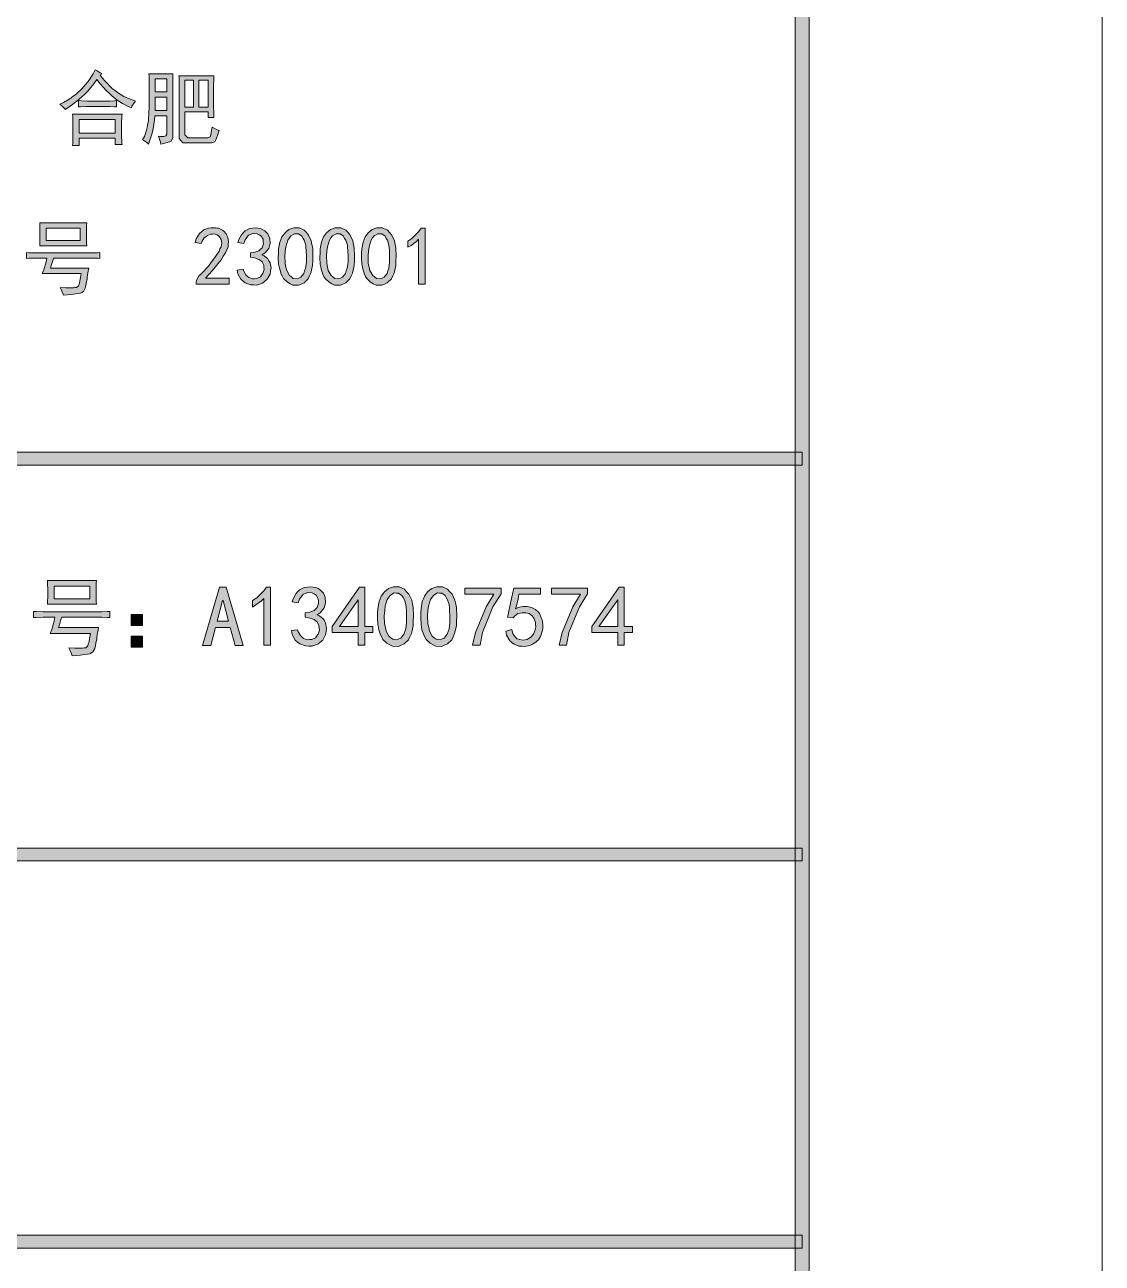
# Model space of a CAD drawing. Header units: millimetres. Extents: x 568 to 57335, y 85 to 28579.
# Drawn here: x 57281.4 to 57335.2, y 28406.9 to 28468.8 of the extents above; entities that cross this region are included whole.
import ezdxf

# ---------------------------------------------------------------- set-up
doc = ezdxf.new("R2010")
doc.units = ezdxf.units.MM

msp = doc.modelspace()

# ---------------------------------------------------------------- hatches: boundary and pattern name
h = msp.add_hatch(color=0)
h.dxf.hatch_style = 2
h.paths.add_polyline_path([(57320.572, 27702.649), (57319.873, 27703.348), (57319.873, 28563.463), (57320.572, 28564.162)])
h = msp.add_hatch(color=0)
h.dxf.hatch_style = 2
h.paths.add_polyline_path([(57285.138, 28466.245), (57285.373, 28465.964), (57285.761, 28465.576), (57285.905, 28465.47), (57286.049, 28465.364), (57286.315, 28465.196), (57286.437, 28465.143), (57286.558, 28465.083), (57286.794, 28464.999), (57286.908, 28464.961), (57286.832, 28464.877), (57286.725, 28464.703), (57286.703, 28464.627), (57286.536, 28464.695), (57286.247, 28464.847), (57286.118, 28464.931), (57285.981, 28465.014), (57285.723, 28465.219), (57285.586, 28465.348), (57285.449, 28465.47), (57285.145, 28465.819), (57284.978, 28466.032), (57284.826, 28465.819), (57284.522, 28465.455), (57284.37, 28465.31), (57284.218, 28465.174), (57283.96, 28464.946), (57283.854, 28464.87), (57283.755, 28464.786), (57283.519, 28464.627), (57283.383, 28464.543), (57283.367, 28464.573), (57283.238, 28464.703), (57283.124, 28464.801), (57283.299, 28464.885), (57283.618, 28465.075), (57283.778, 28465.189), (57283.93, 28465.303), (57284.241, 28465.592), (57284.393, 28465.766), (57284.545, 28465.941), (57284.796, 28466.321), (57284.894, 28466.526), (57284.986, 28466.465), (57285.145, 28466.374), (57285.221, 28466.344)])
h = msp.add_hatch(color=0)
h.paths.add_polyline_path([(57288.047, 28463.214), (57288.154, 28463.198), (57288.313, 28463.198), (57288.367, 28463.214), (57288.42, 28463.221), (57288.473, 28463.312), (57288.473, 28463.403), (57288.473, 28464.216), (57287.865, 28464.216), (57287.85, 28464.019), (57287.804, 28463.669), (57287.774, 28463.51), (57287.736, 28463.35), (57287.622, 28463.001), (57287.546, 28462.803), (57287.47, 28462.887), (57287.326, 28462.993), (57287.25, 28463.016), (57287.348, 28463.183), (57287.478, 28463.563), (57287.508, 28463.761), (57287.546, 28463.966), (57287.576, 28464.399), (57287.584, 28464.627), (57287.592, 28464.847), (57287.592, 28465.333), (57287.592, 28465.584), (57287.592, 28465.835), (57287.584, 28466.207), (57287.576, 28466.328), (57288.777, 28466.328), (57288.769, 28466.169), (57288.762, 28465.85), (57288.762, 28465.698), (57288.762, 28463.289), (57288.762, 28463.145), (57288.686, 28462.963), (57288.617, 28462.932), (57288.541, 28462.902), (57288.321, 28462.834), (57288.177, 28462.803), (57288.161, 28462.902), (57288.093, 28463.107)])
h.paths.add_polyline_path([(57288.473, 28464.49), (57288.473, 28465.158), (57287.888, 28465.158), (57287.888, 28464.49)])
h.paths.add_polyline_path([(57288.473, 28465.417), (57288.473, 28466.07), (57287.888, 28466.07), (57287.888, 28465.417)])
h = msp.add_hatch(color=0)
h.paths.add_polyline_path([(57290.821, 28466.23), (57290.813, 28466.161), (57290.805, 28465.66), (57290.805, 28465.242), (57290.805, 28464.817), (57290.813, 28464.262), (57290.821, 28464.133), (57290.532, 28464.133), (57290.532, 28464.429), (57289.362, 28464.429), (57289.362, 28463.403), (57289.362, 28463.267), (57289.514, 28463.13), (57289.673, 28463.13), (57290.433, 28463.13), (57290.524, 28463.13), (57290.631, 28463.176), (57290.653, 28463.229), (57290.676, 28463.274), (57290.707, 28463.495), (57290.729, 28463.662), (57290.805, 28463.616), (57290.988, 28463.525), (57291.086, 28463.487), (57291.026, 28463.297), (57290.934, 28463.054), (57290.904, 28462.993), (57290.874, 28462.932), (57290.699, 28462.872), (57290.562, 28462.872), (57289.461, 28462.872), (57289.271, 28462.872), (57289.088, 28463.092), (57289.088, 28463.305), (57289.088, 28465.759), (57289.088, 28465.895), (57289.081, 28466.131), (57289.073, 28466.23)])
h.paths.add_polyline_path([(57290.532, 28464.657), (57290.532, 28466.002), (57290.076, 28466.002), (57290.076, 28464.657)])
h.paths.add_polyline_path([(57289.802, 28464.657), (57289.802, 28466.002), (57289.362, 28466.002), (57289.362, 28464.657)])
h = msp.add_hatch(color=0)
h.dxf.hatch_style = 2
h.paths.add_polyline_path([(57285.495, 28464.961), (57285.624, 28464.961), (57285.852, 28464.969), (57285.951, 28464.984), (57285.951, 28464.672), (57285.844, 28464.68), (57285.624, 28464.687), (57285.51, 28464.687), (57284.606, 28464.687), (57284.431, 28464.687), (57284.157, 28464.68), (57284.051, 28464.672), (57284.051, 28464.984), (57284.203, 28464.969), (57284.484, 28464.961), (57284.606, 28464.961)])
h = msp.add_hatch(color=0)
h.paths.add_polyline_path([(57286.232, 28464.3), (57286.216, 28464.216), (57286.209, 28463.844), (57286.209, 28463.548), (57286.209, 28463.259), (57286.216, 28462.879), (57286.232, 28462.788), (57285.89, 28462.788), (57285.89, 28463.1), (57284.082, 28463.1), (57284.082, 28462.742), (57283.762, 28462.742), (57283.77, 28462.834), (57283.778, 28463.214), (57283.778, 28463.487), (57283.778, 28463.768), (57283.77, 28464.178), (57283.762, 28464.3)])
h.paths.add_polyline_path([(57285.89, 28463.358), (57285.89, 28464.042), (57284.082, 28464.042), (57284.082, 28463.358)])
h = msp.add_hatch(color=0)
h.paths.add_polyline_path([(57284.469, 28458.868), (57284.461, 28458.746), (57284.454, 28458.473), (57284.454, 28458.313), (57284.454, 28458.161), (57284.461, 28457.872), (57284.469, 28457.728), (57282.114, 28457.728), (57282.121, 28457.842), (57282.129, 28458.116), (57282.129, 28458.268), (57282.129, 28458.427), (57282.121, 28458.731), (57282.114, 28458.868)])
h.paths.add_polyline_path([(57284.142, 28457.994), (57284.142, 28458.609), (57282.44, 28458.609), (57282.44, 28457.994)])
h = msp.add_hatch(color=0)
h.dxf.hatch_style = 2
h.paths.add_polyline_path([(57289.939, 28455.882), (57289.954, 28456.003), (57290.061, 28456.224), (57290.167, 28456.315), (57290.273, 28456.414), (57290.547, 28456.718), (57290.707, 28456.93), (57290.866, 28457.136), (57291.079, 28457.455), (57291.124, 28457.569), (57291.178, 28457.683), (57291.216, 28457.88), (57291.2, 28457.956), (57291.185, 28458.04), (57291.109, 28458.176), (57291.048, 28458.23), (57290.98, 28458.275), (57290.828, 28458.321), (57290.745, 28458.313), (57290.661, 28458.306), (57290.501, 28458.245), (57290.425, 28458.184), (57290.342, 28458.131), (57290.228, 28457.956), (57290.19, 28457.842), (57289.878, 28457.895), (57289.939, 28458.078), (57290.106, 28458.351), (57290.213, 28458.435), (57290.311, 28458.526), (57290.555, 28458.617), (57290.691, 28458.625), (57290.767, 28458.632), (57290.919, 28458.625), (57290.98, 28458.617), (57291.048, 28458.602), (57291.178, 28458.549), (57291.254, 28458.503), (57291.322, 28458.457), (57291.436, 28458.321), (57291.474, 28458.237), (57291.519, 28458.146), (57291.557, 28457.933), (57291.542, 28457.804), (57291.527, 28457.675), (57291.406, 28457.379), (57291.292, 28457.204), (57291.178, 28457.029), (57290.737, 28456.482), (57290.41, 28456.11), (57291.58, 28456.11), (57291.58, 28455.814), (57289.939, 28455.814)])
h = msp.add_hatch(color=0)
h.dxf.hatch_style = 2
h.paths.add_polyline_path([(57291.991, 28456.513), (57292.279, 28456.558), (57292.317, 28456.459), (57292.416, 28456.285), (57292.492, 28456.209), (57292.568, 28456.14), (57292.75, 28456.079), (57292.857, 28456.079), (57292.971, 28456.087), (57293.145, 28456.178), (57293.206, 28456.262), (57293.275, 28456.345), (57293.328, 28456.543), (57293.32, 28456.649), (57293.313, 28456.763), (57293.229, 28456.93), (57293.153, 28456.991), (57293.069, 28457.052), (57292.826, 28457.136), (57292.652, 28457.166), (57292.652, 28457.371), (57292.826, 28457.386), (57293.069, 28457.477), (57293.153, 28457.553), (57293.229, 28457.622), (57293.297, 28457.819), (57293.29, 28457.933), (57293.282, 28458.055), (57293.176, 28458.222), (57293.077, 28458.275), (57292.978, 28458.328), (57292.773, 28458.336), (57292.659, 28458.298), (57292.553, 28458.26), (57292.378, 28458.032), (57292.317, 28457.842), (57292.021, 28457.895), (57292.067, 28458.04), (57292.203, 28458.283), (57292.287, 28458.382), (57292.378, 28458.48), (57292.606, 28458.594), (57292.75, 28458.609), (57292.895, 28458.625), (57293.153, 28458.587), (57293.267, 28458.533), (57293.373, 28458.48), (57293.525, 28458.321), (57293.571, 28458.207), (57293.616, 28458.1), (57293.632, 28457.857), (57293.594, 28457.728), (57293.563, 28457.599), (57293.381, 28457.371), (57293.221, 28457.272), (57293.335, 28457.227), (57293.51, 28457.082), (57293.571, 28456.984), (57293.632, 28456.885), (57293.677, 28456.634), (57293.654, 28456.475), (57293.632, 28456.315), (57293.487, 28456.057), (57293.366, 28455.958), (57293.244, 28455.867), (57292.971, 28455.768), (57292.819, 28455.776), (57292.659, 28455.776), (57292.393, 28455.874), (57292.279, 28455.965), (57292.165, 28456.064), (57292.021, 28456.33)])
h = msp.add_hatch(color=0)
h.paths.add_polyline_path([(57294.049, 28457.363), (57294.057, 28457.584), (57294.118, 28457.918), (57294.171, 28458.047), (57294.224, 28458.176), (57294.376, 28458.382), (57294.475, 28458.465), (57294.574, 28458.541), (57294.809, 28458.625), (57294.954, 28458.625), (57295.098, 28458.625), (57295.341, 28458.503), (57295.447, 28458.389), (57295.554, 28458.268), (57295.691, 28457.971), (57295.721, 28457.796), (57295.759, 28457.614), (57295.774, 28457.204), (57295.766, 28456.976), (57295.751, 28456.74), (57295.668, 28456.368), (57295.599, 28456.224), (57295.531, 28456.072), (57295.326, 28455.874), (57295.189, 28455.814), (57295.052, 28455.76), (57294.771, 28455.768), (57294.634, 28455.836), (57294.498, 28455.905), (57294.3, 28456.087), (57294.247, 28456.201), (57294.186, 28456.315), (57294.11, 28456.558), (57294.087, 28456.68), (57294.057, 28456.809), (57294.042, 28457.151)])
h.paths.add_polyline_path([(57294.391, 28457.462), (57294.369, 28457.242), (57294.384, 28456.839), (57294.422, 28456.664), (57294.467, 28456.49), (57294.596, 28456.247), (57294.695, 28456.171), (57294.786, 28456.102), (57294.976, 28456.072), (57295.075, 28456.117), (57295.174, 28456.163), (57295.311, 28456.338), (57295.356, 28456.475), (57295.402, 28456.604), (57295.447, 28456.9), (57295.447, 28457.06), (57295.447, 28457.211), (57295.432, 28457.5), (57295.425, 28457.637), (57295.409, 28457.766), (57295.341, 28458.002), (57295.28, 28458.1), (57295.219, 28458.207), (57295.052, 28458.321), (57294.954, 28458.321), (57294.855, 28458.328), (57294.672, 28458.23), (57294.596, 28458.123), (57294.521, 28458.017), (57294.414, 28457.683)])
h = msp.add_hatch(color=0)
h.paths.add_polyline_path([(57296.131, 28457.363), (57296.139, 28457.584), (57296.2, 28457.918), (57296.253, 28458.047), (57296.306, 28458.176), (57296.458, 28458.382), (57296.549, 28458.465), (57296.648, 28458.541), (57296.891, 28458.625), (57297.028, 28458.625), (57297.172, 28458.625), (57297.423, 28458.503), (57297.529, 28458.389), (57297.635, 28458.268), (57297.772, 28457.971), (57297.803, 28457.796), (57297.833, 28457.614), (57297.856, 28457.204), (57297.841, 28456.976), (57297.833, 28456.74), (57297.749, 28456.368), (57297.681, 28456.224), (57297.613, 28456.072), (57297.408, 28455.874), (57297.263, 28455.814), (57297.126, 28455.76), (57296.853, 28455.768), (57296.716, 28455.836), (57296.579, 28455.905), (57296.382, 28456.087), (57296.321, 28456.201), (57296.268, 28456.315), (57296.184, 28456.558), (57296.162, 28456.68), (57296.139, 28456.809), (57296.124, 28457.151)])
h.paths.add_polyline_path([(57296.473, 28457.462), (57296.45, 28457.242), (57296.465, 28456.839), (57296.503, 28456.664), (57296.541, 28456.49), (57296.678, 28456.247), (57296.769, 28456.171), (57296.868, 28456.102), (57297.058, 28456.072), (57297.157, 28456.117), (57297.248, 28456.163), (57297.392, 28456.338), (57297.438, 28456.475), (57297.484, 28456.604), (57297.529, 28456.9), (57297.529, 28457.06), (57297.529, 28457.211), (57297.514, 28457.5), (57297.499, 28457.637), (57297.491, 28457.766), (57297.415, 28458.002), (57297.354, 28458.1), (57297.294, 28458.207), (57297.134, 28458.321), (57297.028, 28458.321), (57296.929, 28458.328), (57296.754, 28458.23), (57296.671, 28458.123), (57296.595, 28458.017), (57296.496, 28457.683)])
h = msp.add_hatch(color=0)
h.paths.add_polyline_path([(57298.205, 28457.363), (57298.22, 28457.584), (57298.281, 28457.918), (57298.327, 28458.047), (57298.38, 28458.176), (57298.532, 28458.382), (57298.631, 28458.465), (57298.73, 28458.541), (57298.965, 28458.625), (57299.109, 28458.625), (57299.254, 28458.625), (57299.497, 28458.503), (57299.603, 28458.389), (57299.71, 28458.268), (57299.846, 28457.971), (57299.884, 28457.796), (57299.915, 28457.614), (57299.938, 28457.204), (57299.922, 28456.976), (57299.907, 28456.74), (57299.831, 28456.368), (57299.763, 28456.224), (57299.694, 28456.072), (57299.482, 28455.874), (57299.345, 28455.814), (57299.208, 28455.76), (57298.935, 28455.768), (57298.79, 28455.836), (57298.654, 28455.905), (57298.464, 28456.087), (57298.403, 28456.201), (57298.35, 28456.315), (57298.266, 28456.558), (57298.243, 28456.68), (57298.22, 28456.809), (57298.198, 28457.151)])
h.paths.add_polyline_path([(57298.547, 28457.462), (57298.524, 28457.242), (57298.54, 28456.839), (57298.585, 28456.664), (57298.623, 28456.49), (57298.76, 28456.247), (57298.851, 28456.171), (57298.942, 28456.102), (57299.132, 28456.072), (57299.231, 28456.117), (57299.33, 28456.163), (57299.474, 28456.338), (57299.52, 28456.475), (57299.558, 28456.604), (57299.603, 28456.9), (57299.603, 28457.06), (57299.603, 28457.211), (57299.596, 28457.5), (57299.58, 28457.637), (57299.565, 28457.766), (57299.497, 28458.002), (57299.436, 28458.1), (57299.375, 28458.207), (57299.208, 28458.321), (57299.109, 28458.321), (57299.011, 28458.328), (57298.828, 28458.23), (57298.752, 28458.123), (57298.676, 28458.017), (57298.578, 28457.683)])
h = msp.add_hatch(color=0)
h.dxf.hatch_style = 2
h.paths.add_polyline_path([(57301.054, 28458.055), (57300.948, 28457.948), (57300.674, 28457.743), (57300.515, 28457.652), (57300.515, 28457.956), (57300.72, 28458.093), (57301.054, 28458.419), (57301.184, 28458.609), (57301.373, 28458.609), (57301.373, 28455.814), (57301.054, 28455.814)])
h = msp.add_hatch(color=0)
h.dxf.hatch_style = 2
h.paths.add_polyline_path([(57284.568, 28457.371), (57284.72, 28457.371), (57285.001, 28457.379), (57285.122, 28457.394), (57285.122, 28457.098), (57285.001, 28457.105), (57284.72, 28457.113), (57284.568, 28457.113), (57282.798, 28457.113), (57282.767, 28456.999), (57282.691, 28456.748), (57282.653, 28456.611), (57284.568, 28456.611), (57284.545, 28456.482), (57284.507, 28456.262), (57284.492, 28456.171), (57284.484, 28456.079), (57284.446, 28455.867), (57284.423, 28455.745), (57284.393, 28455.616), (57284.302, 28455.449), (57284.226, 28455.403), (57284.15, 28455.358), (57283.686, 28455.289), (57283.299, 28455.267), (57283.269, 28455.35), (57283.185, 28455.54), (57283.139, 28455.639), (57283.428, 28455.631), (57283.8, 28455.631), (57283.876, 28455.639), (57283.952, 28455.646), (57284.059, 28455.73), (57284.082, 28455.806), (57284.104, 28455.882), (57284.15, 28456.148), (57284.18, 28456.338), (57282.243, 28456.338), (57282.319, 28456.528), (57282.433, 28456.923), (57282.471, 28457.113), (57282.083, 28457.113), (57281.909, 28457.113), (57281.597, 28457.105), (57281.453, 28457.098), (57281.453, 28457.394), (57281.597, 28457.379), (57281.909, 28457.371), (57282.083, 28457.371)])
h = msp.add_hatch(color=0)
h.dxf.hatch_style = 2
h.paths.add_polyline_path([(57320.223, 28447.418), (57320.223, 28446.773), (57245.175, 28446.773), (57245.175, 28447.418)])
h = msp.add_hatch(color=0)
h.paths.add_polyline_path([(57284.955, 28440.998), (57284.94, 28440.869), (57284.932, 28440.581), (57284.932, 28440.421), (57284.932, 28440.261), (57284.94, 28439.958), (57284.955, 28439.813), (57282.501, 28439.813), (57282.509, 28439.935), (57282.516, 28440.208), (57282.516, 28440.368), (57282.516, 28440.543), (57282.509, 28440.854), (57282.501, 28440.998)])
h.paths.add_polyline_path([(57284.613, 28440.087), (57284.613, 28440.725), (57282.843, 28440.725), (57282.843, 28440.087)])
h = msp.add_hatch(color=0)
h.paths.add_polyline_path([(57292.279, 28437.754), (57291.877, 28437.754), (57291.641, 28438.651), (57290.896, 28438.651), (57290.661, 28437.754), (57290.258, 28437.754), (57291.102, 28440.672), (57291.436, 28440.672)])
h.paths.add_polyline_path([(57291.557, 28438.97), (57291.284, 28439.996), (57291.254, 28439.996), (57290.98, 28438.97)])
h = msp.add_hatch(color=0)
h.dxf.hatch_style = 2
h.paths.add_polyline_path([(57293.313, 28440.102), (57293.199, 28439.988), (57292.925, 28439.783), (57292.758, 28439.676), (57292.758, 28439.996), (57292.963, 28440.14), (57293.313, 28440.482), (57293.449, 28440.672), (57293.647, 28440.672), (57293.647, 28437.769), (57293.313, 28437.769)])
h = msp.add_hatch(color=0)
h.dxf.hatch_style = 2
h.paths.add_polyline_path([(57294.695, 28438.499), (57294.999, 28438.544), (57295.037, 28438.438), (57295.144, 28438.256), (57295.219, 28438.18), (57295.295, 28438.111), (57295.485, 28438.043), (57295.599, 28438.051), (57295.713, 28438.051), (57295.896, 28438.142), (57295.964, 28438.233), (57296.032, 28438.324), (57296.093, 28438.522), (57296.086, 28438.636), (57296.07, 28438.75), (57295.987, 28438.932), (57295.903, 28438.993), (57295.827, 28439.053), (57295.569, 28439.145), (57295.387, 28439.167), (57295.387, 28439.388), (57295.569, 28439.411), (57295.827, 28439.502), (57295.903, 28439.578), (57295.987, 28439.654), (57296.055, 28439.851), (57296.048, 28439.973), (57296.04, 28440.094), (57295.934, 28440.277), (57295.827, 28440.33), (57295.729, 28440.383), (57295.508, 28440.398), (57295.394, 28440.353), (57295.28, 28440.315), (57295.106, 28440.071), (57295.037, 28439.882), (57294.733, 28439.935), (57294.779, 28440.087), (57294.923, 28440.337), (57295.007, 28440.436), (57295.098, 28440.543), (57295.341, 28440.657), (57295.493, 28440.672), (57295.645, 28440.694), (57295.911, 28440.657), (57296.025, 28440.596), (57296.139, 28440.543), (57296.298, 28440.375), (57296.344, 28440.261), (57296.389, 28440.147), (57296.405, 28439.897), (57296.367, 28439.76), (57296.336, 28439.631), (57296.139, 28439.388), (57295.979, 28439.289), (57296.101, 28439.236), (57296.283, 28439.084), (57296.344, 28438.985), (57296.405, 28438.886), (57296.45, 28438.62), (57296.427, 28438.453), (57296.405, 28438.286), (57296.26, 28438.02), (57296.131, 28437.921), (57296.01, 28437.823), (57295.721, 28437.724), (57295.561, 28437.724), (57295.394, 28437.731), (57295.121, 28437.83), (57294.999, 28437.929), (57294.885, 28438.028), (57294.733, 28438.309)])
h = msp.add_hatch(color=0)
h.paths.add_polyline_path([(57298.038, 28438.408), (57296.739, 28438.408), (57296.739, 28438.696), (57298.107, 28440.672), (57298.365, 28440.672), (57298.365, 28438.696), (57298.768, 28438.696), (57298.768, 28438.408), (57298.365, 28438.408), (57298.365, 28437.769), (57298.038, 28437.769)])
h.paths.add_polyline_path([(57298.038, 28438.696), (57298.038, 28440.034), (57297.096, 28438.696)])
h = msp.add_hatch(color=0)
h.paths.add_polyline_path([(57299.003, 28439.38), (57299.011, 28439.608), (57299.079, 28439.958), (57299.132, 28440.094), (57299.185, 28440.223), (57299.345, 28440.436), (57299.444, 28440.52), (57299.542, 28440.603), (57299.793, 28440.694), (57299.938, 28440.694), (57300.089, 28440.694), (57300.348, 28440.565), (57300.454, 28440.444), (57300.568, 28440.322), (57300.712, 28440.018), (57300.743, 28439.828), (57300.781, 28439.646), (57300.796, 28439.221), (57300.788, 28438.977), (57300.773, 28438.734), (57300.69, 28438.347), (57300.614, 28438.195), (57300.545, 28438.043), (57300.333, 28437.83), (57300.188, 28437.769), (57300.044, 28437.709), (57299.755, 28437.724), (57299.611, 28437.792), (57299.466, 28437.868), (57299.269, 28438.058), (57299.208, 28438.172), (57299.147, 28438.294), (57299.064, 28438.544), (57299.041, 28438.674), (57299.011, 28438.803), (57298.995, 28439.16)])
h.paths.add_polyline_path([(57299.36, 28439.486), (57299.33, 28439.251), (57299.353, 28438.841), (57299.391, 28438.658), (57299.436, 28438.476), (57299.573, 28438.218), (57299.672, 28438.142), (57299.77, 28438.066), (57299.968, 28438.035), (57300.067, 28438.081), (57300.165, 28438.127), (57300.317, 28438.316), (57300.363, 28438.453), (57300.409, 28438.59), (57300.454, 28438.894), (57300.454, 28439.061), (57300.454, 28439.228), (57300.447, 28439.524), (57300.431, 28439.661), (57300.416, 28439.798), (57300.34, 28440.041), (57300.279, 28440.147), (57300.219, 28440.261), (57300.044, 28440.375), (57299.938, 28440.375), (57299.839, 28440.383), (57299.649, 28440.277), (57299.573, 28440.17), (57299.489, 28440.056), (57299.383, 28439.714)])
h = msp.add_hatch(color=0)
h.paths.add_polyline_path([(57301.168, 28439.38), (57301.176, 28439.608), (57301.237, 28439.958), (57301.29, 28440.094), (57301.351, 28440.223), (57301.503, 28440.436), (57301.601, 28440.52), (57301.708, 28440.603), (57301.958, 28440.694), (57302.103, 28440.694), (57302.247, 28440.694), (57302.505, 28440.565), (57302.619, 28440.444), (57302.726, 28440.322), (57302.87, 28440.018), (57302.908, 28439.828), (57302.939, 28439.646), (57302.961, 28439.221), (57302.946, 28438.977), (57302.939, 28438.734), (57302.847, 28438.347), (57302.779, 28438.195), (57302.711, 28438.043), (57302.49, 28437.83), (57302.346, 28437.769), (57302.202, 28437.709), (57301.92, 28437.724), (57301.776, 28437.792), (57301.632, 28437.868), (57301.427, 28438.058), (57301.366, 28438.172), (57301.313, 28438.294), (57301.222, 28438.544), (57301.199, 28438.674), (57301.176, 28438.803), (57301.161, 28439.16)])
h.paths.add_polyline_path([(57301.518, 28439.486), (57301.495, 28439.251), (57301.51, 28438.841), (57301.556, 28438.658), (57301.594, 28438.476), (57301.738, 28438.218), (57301.829, 28438.142), (57301.928, 28438.066), (57302.126, 28438.035), (57302.232, 28438.081), (57302.331, 28438.127), (57302.475, 28438.316), (57302.528, 28438.453), (57302.574, 28438.59), (57302.619, 28438.894), (57302.619, 28439.061), (57302.619, 28439.228), (57302.604, 28439.524), (57302.597, 28439.661), (57302.581, 28439.798), (57302.505, 28440.041), (57302.437, 28440.147), (57302.376, 28440.261), (57302.209, 28440.375), (57302.103, 28440.375), (57301.996, 28440.383), (57301.814, 28440.277), (57301.731, 28440.17), (57301.655, 28440.056), (57301.548, 28439.714)])
h = msp.add_hatch(color=0)
h.dxf.hatch_style = 2
h.paths.add_polyline_path([(57303.751, 28437.769), (57303.903, 28438.408), (57304.435, 28439.684), (57304.815, 28440.322), (57303.364, 28440.322), (57303.364, 28440.626), (57305.172, 28440.626), (57305.172, 28440.337), (57304.77, 28439.692), (57304.245, 28438.408), (57304.124, 28437.769)])
h = msp.add_hatch(color=0)
h.dxf.hatch_style = 2
h.paths.add_polyline_path([(57305.712, 28438.56), (57305.765, 28438.332), (57305.97, 28438.081), (57306.114, 28438.058), (57306.259, 28438.028), (57306.487, 28438.058), (57306.578, 28438.119), (57306.669, 28438.172), (57306.79, 28438.316), (57306.828, 28438.4), (57306.866, 28438.491), (57306.904, 28438.689), (57306.897, 28438.803), (57306.897, 28438.909), (57306.836, 28439.091), (57306.783, 28439.167), (57306.73, 28439.243), (57306.585, 28439.35), (57306.502, 28439.373), (57306.418, 28439.395), (57306.228, 28439.395), (57306.122, 28439.373), (57306.016, 28439.35), (57305.841, 28439.228), (57305.78, 28439.137), (57305.491, 28439.167), (57305.507, 28439.221), (57305.666, 28439.95), (57305.81, 28440.626), (57307.148, 28440.626), (57307.148, 28440.322), (57306.061, 28440.322), (57306.023, 28440.094), (57305.94, 28439.73), (57305.894, 28439.593), (57306.023, 28439.654), (57306.259, 28439.707), (57306.365, 28439.707), (57306.479, 28439.699), (57306.692, 28439.646), (57306.79, 28439.6), (57306.889, 28439.555), (57307.041, 28439.426), (57307.087, 28439.35), (57307.132, 28439.266), (57307.201, 28439.107), (57307.224, 28439.031), (57307.239, 28438.947), (57307.262, 28438.772), (57307.254, 28438.681), (57307.254, 28438.59), (57307.216, 28438.4), (57307.178, 28438.301), (57307.148, 28438.203), (57307.041, 28438.043), (57306.973, 28437.982), (57306.904, 28437.914), (57306.745, 28437.815), (57306.646, 28437.777), (57306.547, 28437.739), (57306.327, 28437.709), (57306.198, 28437.716), (57306.069, 28437.724), (57305.833, 28437.823), (57305.719, 28437.906), (57305.605, 28437.99), (57305.446, 28438.278), (57305.408, 28438.476)])
h = msp.add_hatch(color=0)
h.dxf.hatch_style = 2
h.paths.add_polyline_path([(57308.074, 28437.769), (57308.226, 28438.408), (57308.758, 28439.684), (57309.138, 28440.322), (57307.687, 28440.322), (57307.687, 28440.626), (57309.495, 28440.626), (57309.495, 28440.337), (57309.093, 28439.692), (57308.568, 28438.408), (57308.447, 28437.769)])
h = msp.add_hatch(color=0)
h.paths.add_polyline_path([(57311.015, 28438.408), (57309.716, 28438.408), (57309.716, 28438.696), (57311.083, 28440.672), (57311.334, 28440.672), (57311.334, 28438.696), (57311.736, 28438.696), (57311.736, 28438.408), (57311.334, 28438.408), (57311.334, 28437.769), (57311.015, 28437.769)])
h.paths.add_polyline_path([(57311.015, 28438.696), (57311.015, 28440.034), (57310.065, 28438.696)])
h = msp.add_hatch(color=0)
h.dxf.hatch_style = 2
h.paths.add_polyline_path([(57285.054, 28439.441), (57285.214, 28439.441), (57285.502, 28439.449), (57285.624, 28439.456), (57285.624, 28439.152), (57285.502, 28439.16), (57285.214, 28439.167), (57285.054, 28439.167), (57283.215, 28439.167), (57283.177, 28439.053), (57283.101, 28438.788), (57283.063, 28438.651), (57285.054, 28438.651), (57285.031, 28438.514), (57284.993, 28438.286), (57284.978, 28438.195), (57284.963, 28438.096), (57284.925, 28437.876), (57284.902, 28437.747), (57284.879, 28437.61), (57284.773, 28437.435), (57284.697, 28437.39), (57284.621, 28437.344), (57284.142, 28437.268), (57283.732, 28437.245), (57283.702, 28437.336), (57283.618, 28437.534), (57283.565, 28437.633), (57283.869, 28437.625), (57284.256, 28437.625), (57284.332, 28437.633), (57284.416, 28437.64), (57284.522, 28437.731), (57284.545, 28437.815), (57284.575, 28437.891), (57284.621, 28438.165), (57284.651, 28438.362), (57282.638, 28438.362), (57282.714, 28438.56), (57282.836, 28438.97), (57282.874, 28439.167), (57282.471, 28439.167), (57282.289, 28439.167), (57281.962, 28439.16), (57281.81, 28439.152), (57281.81, 28439.456), (57281.962, 28439.449), (57282.289, 28439.441), (57282.471, 28439.441)])
h = msp.add_hatch(color=0)
h.dxf.hatch_style = 2
h.paths.add_polyline_path([(57286.687, 28439.304), (57287.25, 28439.304), (57287.25, 28438.75), (57286.687, 28438.75)])
h = msp.add_hatch(color=0)
h.dxf.hatch_style = 2
h.paths.add_polyline_path([(57286.687, 28438.225), (57287.25, 28438.225), (57287.25, 28437.671), (57286.687, 28437.671)])
h = msp.add_hatch(color=0)
h.dxf.hatch_style = 2
h.paths.add_polyline_path([(57320.223, 28427.634), (57320.223, 28426.996), (57245.175, 28426.996), (57245.175, 28427.634)])
h = msp.add_hatch(color=0)
h.dxf.hatch_style = 2
h.paths.add_polyline_path([(57320.223, 28408.291), (57320.223, 28407.645), (57245.175, 28407.645), (57245.175, 28408.291)])

# ---------------------------------------------------------------- linework, layer by layer
at = {"color": 0, "lineweight": 0}
for points in [[(56073.988, 27688.001), (56073.988, 28578.81), (57335.22, 28578.81), (57335.22, 27688.001)], [(57320.572, 27702.649), (57319.873, 27703.348), (57319.873, 28563.463), (57320.572, 28564.162)], [(57285.138, 28466.245), (57285.373, 28465.964), (57285.761, 28465.576), (57285.905, 28465.47), (57286.049, 28465.364), (57286.315, 28465.196), (57286.437, 28465.143), (57286.558, 28465.083), (57286.794, 28464.999), (57286.908, 28464.961), (57286.832, 28464.877), (57286.725, 28464.703), (57286.703, 28464.627), (57286.536, 28464.695), (57286.247, 28464.847), (57286.118, 28464.931), (57285.981, 28465.014), (57285.723, 28465.219), (57285.586, 28465.348), (57285.449, 28465.47), (57285.145, 28465.819), (57284.978, 28466.032), (57284.826, 28465.819), (57284.522, 28465.455), (57284.37, 28465.31), (57284.218, 28465.174), (57283.96, 28464.946), (57283.854, 28464.87), (57283.755, 28464.786), (57283.519, 28464.627), (57283.383, 28464.543), (57283.367, 28464.573), (57283.238, 28464.703), (57283.124, 28464.801), (57283.299, 28464.885), (57283.618, 28465.075), (57283.778, 28465.189), (57283.93, 28465.303), (57284.241, 28465.592), (57284.393, 28465.766), (57284.545, 28465.941), (57284.796, 28466.321), (57284.894, 28466.526), (57284.986, 28466.465), (57285.145, 28466.374), (57285.221, 28466.344)], [(57288.047, 28463.214), (57288.154, 28463.198), (57288.313, 28463.198), (57288.367, 28463.214), (57288.42, 28463.221), (57288.473, 28463.312), (57288.473, 28463.403), (57288.473, 28464.216), (57287.865, 28464.216), (57287.85, 28464.019), (57287.804, 28463.669), (57287.774, 28463.51), (57287.736, 28463.35), (57287.622, 28463.001), (57287.546, 28462.803), (57287.47, 28462.887), (57287.326, 28462.993), (57287.25, 28463.016), (57287.348, 28463.183), (57287.478, 28463.563), (57287.508, 28463.761), (57287.546, 28463.966), (57287.576, 28464.399), (57287.584, 28464.627), (57287.592, 28464.847), (57287.592, 28465.333), (57287.592, 28465.584), (57287.592, 28465.835), (57287.584, 28466.207), (57287.576, 28466.328), (57288.777, 28466.328), (57288.769, 28466.169), (57288.762, 28465.85), (57288.762, 28465.698), (57288.762, 28463.289), (57288.762, 28463.145), (57288.686, 28462.963), (57288.617, 28462.932), (57288.541, 28462.902), (57288.321, 28462.834), (57288.177, 28462.803), (57288.161, 28462.902), (57288.093, 28463.107)], [(57290.821, 28466.23), (57290.813, 28466.161), (57290.805, 28465.66), (57290.805, 28465.242), (57290.805, 28464.817), (57290.813, 28464.262), (57290.821, 28464.133), (57290.532, 28464.133), (57290.532, 28464.429), (57289.362, 28464.429), (57289.362, 28463.403), (57289.362, 28463.267), (57289.514, 28463.13), (57289.673, 28463.13), (57290.433, 28463.13), (57290.524, 28463.13), (57290.631, 28463.176), (57290.653, 28463.229), (57290.676, 28463.274), (57290.707, 28463.495), (57290.729, 28463.662), (57290.805, 28463.616), (57290.988, 28463.525), (57291.086, 28463.487), (57291.026, 28463.297), (57290.934, 28463.054), (57290.904, 28462.993), (57290.874, 28462.932), (57290.699, 28462.872), (57290.562, 28462.872), (57289.461, 28462.872), (57289.271, 28462.872), (57289.088, 28463.092), (57289.088, 28463.305), (57289.088, 28465.759), (57289.088, 28465.895), (57289.081, 28466.131), (57289.073, 28466.23)], [(57288.473, 28465.417), (57288.473, 28466.07), (57287.888, 28466.07), (57287.888, 28465.417)], [(57289.802, 28464.657), (57289.802, 28466.002), (57289.362, 28466.002), (57289.362, 28464.657)], [(57290.532, 28464.657), (57290.532, 28466.002), (57290.076, 28466.002), (57290.076, 28464.657)], [(57285.495, 28464.961), (57285.624, 28464.961), (57285.852, 28464.969), (57285.951, 28464.984), (57285.951, 28464.672), (57285.844, 28464.68), (57285.624, 28464.687), (57285.51, 28464.687), (57284.606, 28464.687), (57284.431, 28464.687), (57284.157, 28464.68), (57284.051, 28464.672), (57284.051, 28464.984), (57284.203, 28464.969), (57284.484, 28464.961), (57284.606, 28464.961)], [(57288.473, 28464.49), (57288.473, 28465.158), (57287.888, 28465.158), (57287.888, 28464.49)], [(57286.232, 28464.3), (57286.216, 28464.216), (57286.209, 28463.844), (57286.209, 28463.548), (57286.209, 28463.259), (57286.216, 28462.879), (57286.232, 28462.788), (57285.89, 28462.788), (57285.89, 28463.1), (57284.082, 28463.1), (57284.082, 28462.742), (57283.762, 28462.742), (57283.77, 28462.834), (57283.778, 28463.214), (57283.778, 28463.487), (57283.778, 28463.768), (57283.77, 28464.178), (57283.762, 28464.3)], [(57285.89, 28463.358), (57285.89, 28464.042), (57284.082, 28464.042), (57284.082, 28463.358)], [(57284.469, 28458.868), (57284.461, 28458.746), (57284.454, 28458.473), (57284.454, 28458.313), (57284.454, 28458.161), (57284.461, 28457.872), (57284.469, 28457.728), (57282.114, 28457.728), (57282.121, 28457.842), (57282.129, 28458.116), (57282.129, 28458.268), (57282.129, 28458.427), (57282.121, 28458.731), (57282.114, 28458.868)], [(57284.142, 28457.994), (57284.142, 28458.609), (57282.44, 28458.609), (57282.44, 28457.994)], [(57289.939, 28455.882), (57289.954, 28456.003), (57290.061, 28456.224), (57290.167, 28456.315), (57290.273, 28456.414), (57290.547, 28456.718), (57290.707, 28456.93), (57290.866, 28457.136), (57291.079, 28457.455), (57291.124, 28457.569), (57291.178, 28457.683), (57291.216, 28457.88), (57291.2, 28457.956), (57291.185, 28458.04), (57291.109, 28458.176), (57291.048, 28458.23), (57290.98, 28458.275), (57290.828, 28458.321), (57290.745, 28458.313), (57290.661, 28458.306), (57290.501, 28458.245), (57290.425, 28458.184), (57290.342, 28458.131), (57290.228, 28457.956), (57290.19, 28457.842), (57289.878, 28457.895), (57289.939, 28458.078), (57290.106, 28458.351), (57290.213, 28458.435), (57290.311, 28458.526), (57290.555, 28458.617), (57290.691, 28458.625), (57290.767, 28458.632), (57290.919, 28458.625), (57290.98, 28458.617), (57291.048, 28458.602), (57291.178, 28458.549), (57291.254, 28458.503), (57291.322, 28458.457), (57291.436, 28458.321), (57291.474, 28458.237), (57291.519, 28458.146), (57291.557, 28457.933), (57291.542, 28457.804), (57291.527, 28457.675), (57291.406, 28457.379), (57291.292, 28457.204), (57291.178, 28457.029), (57290.737, 28456.482), (57290.41, 28456.11), (57291.58, 28456.11), (57291.58, 28455.814), (57289.939, 28455.814)], [(57291.991, 28456.513), (57292.279, 28456.558), (57292.317, 28456.459), (57292.416, 28456.285), (57292.492, 28456.209), (57292.568, 28456.14), (57292.75, 28456.079), (57292.857, 28456.079), (57292.971, 28456.087), (57293.145, 28456.178), (57293.206, 28456.262), (57293.275, 28456.345), (57293.328, 28456.543), (57293.32, 28456.649), (57293.313, 28456.763), (57293.229, 28456.93), (57293.153, 28456.991), (57293.069, 28457.052), (57292.826, 28457.136), (57292.652, 28457.166), (57292.652, 28457.371), (57292.826, 28457.386), (57293.069, 28457.477), (57293.153, 28457.553), (57293.229, 28457.622), (57293.297, 28457.819), (57293.29, 28457.933), (57293.282, 28458.055), (57293.176, 28458.222), (57293.077, 28458.275), (57292.978, 28458.328), (57292.773, 28458.336), (57292.659, 28458.298), (57292.553, 28458.26), (57292.378, 28458.032), (57292.317, 28457.842), (57292.021, 28457.895), (57292.067, 28458.04), (57292.203, 28458.283), (57292.287, 28458.382), (57292.378, 28458.48), (57292.606, 28458.594), (57292.75, 28458.609), (57292.895, 28458.625), (57293.153, 28458.587), (57293.267, 28458.533), (57293.373, 28458.48), (57293.525, 28458.321), (57293.571, 28458.207), (57293.616, 28458.1), (57293.632, 28457.857), (57293.594, 28457.728), (57293.563, 28457.599), (57293.381, 28457.371), (57293.221, 28457.272), (57293.335, 28457.227), (57293.51, 28457.082), (57293.571, 28456.984), (57293.632, 28456.885), (57293.677, 28456.634), (57293.654, 28456.475), (57293.632, 28456.315), (57293.487, 28456.057), (57293.366, 28455.958), (57293.244, 28455.867), (57292.971, 28455.768), (57292.819, 28455.776), (57292.659, 28455.776), (57292.393, 28455.874), (57292.279, 28455.965), (57292.165, 28456.064), (57292.021, 28456.33)], [(57294.049, 28457.363), (57294.057, 28457.584), (57294.118, 28457.918), (57294.171, 28458.047), (57294.224, 28458.176), (57294.376, 28458.382), (57294.475, 28458.465), (57294.574, 28458.541), (57294.809, 28458.625), (57294.954, 28458.625), (57295.098, 28458.625), (57295.341, 28458.503), (57295.447, 28458.389), (57295.554, 28458.268), (57295.691, 28457.971), (57295.721, 28457.796), (57295.759, 28457.614), (57295.774, 28457.204), (57295.766, 28456.976), (57295.751, 28456.74), (57295.668, 28456.368), (57295.599, 28456.224), (57295.531, 28456.072), (57295.326, 28455.874), (57295.189, 28455.814), (57295.052, 28455.76), (57294.771, 28455.768), (57294.634, 28455.836), (57294.498, 28455.905), (57294.3, 28456.087), (57294.247, 28456.201), (57294.186, 28456.315), (57294.11, 28456.558), (57294.087, 28456.68), (57294.057, 28456.809), (57294.042, 28457.151)], [(57294.391, 28457.462), (57294.369, 28457.242), (57294.384, 28456.839), (57294.422, 28456.664), (57294.467, 28456.49), (57294.596, 28456.247), (57294.695, 28456.171), (57294.786, 28456.102), (57294.976, 28456.072), (57295.075, 28456.117), (57295.174, 28456.163), (57295.311, 28456.338), (57295.356, 28456.475), (57295.402, 28456.604), (57295.447, 28456.9), (57295.447, 28457.06), (57295.447, 28457.211), (57295.432, 28457.5), (57295.425, 28457.637), (57295.409, 28457.766), (57295.341, 28458.002), (57295.28, 28458.1), (57295.219, 28458.207), (57295.052, 28458.321), (57294.954, 28458.321), (57294.855, 28458.328), (57294.672, 28458.23), (57294.596, 28458.123), (57294.521, 28458.017), (57294.414, 28457.683)], [(57296.131, 28457.363), (57296.139, 28457.584), (57296.2, 28457.918), (57296.253, 28458.047), (57296.306, 28458.176), (57296.458, 28458.382), (57296.549, 28458.465), (57296.648, 28458.541), (57296.891, 28458.625), (57297.028, 28458.625), (57297.172, 28458.625), (57297.423, 28458.503), (57297.529, 28458.389), (57297.635, 28458.268), (57297.772, 28457.971), (57297.803, 28457.796), (57297.833, 28457.614), (57297.856, 28457.204), (57297.841, 28456.976), (57297.833, 28456.74), (57297.749, 28456.368), (57297.681, 28456.224), (57297.613, 28456.072), (57297.408, 28455.874), (57297.263, 28455.814), (57297.126, 28455.76), (57296.853, 28455.768), (57296.716, 28455.836), (57296.579, 28455.905), (57296.382, 28456.087), (57296.321, 28456.201), (57296.268, 28456.315), (57296.184, 28456.558), (57296.162, 28456.68), (57296.139, 28456.809), (57296.124, 28457.151)], [(57296.473, 28457.462), (57296.45, 28457.242), (57296.465, 28456.839), (57296.503, 28456.664), (57296.541, 28456.49), (57296.678, 28456.247), (57296.769, 28456.171), (57296.868, 28456.102), (57297.058, 28456.072), (57297.157, 28456.117), (57297.248, 28456.163), (57297.392, 28456.338), (57297.438, 28456.475), (57297.484, 28456.604), (57297.529, 28456.9), (57297.529, 28457.06), (57297.529, 28457.211), (57297.514, 28457.5), (57297.499, 28457.637), (57297.491, 28457.766), (57297.415, 28458.002), (57297.354, 28458.1), (57297.294, 28458.207), (57297.134, 28458.321), (57297.028, 28458.321), (57296.929, 28458.328), (57296.754, 28458.23), (57296.671, 28458.123), (57296.595, 28458.017), (57296.496, 28457.683)], [(57298.205, 28457.363), (57298.22, 28457.584), (57298.281, 28457.918), (57298.327, 28458.047), (57298.38, 28458.176), (57298.532, 28458.382), (57298.631, 28458.465), (57298.73, 28458.541), (57298.965, 28458.625), (57299.109, 28458.625), (57299.254, 28458.625), (57299.497, 28458.503), (57299.603, 28458.389), (57299.71, 28458.268), (57299.846, 28457.971), (57299.884, 28457.796), (57299.915, 28457.614), (57299.938, 28457.204), (57299.922, 28456.976), (57299.907, 28456.74), (57299.831, 28456.368), (57299.763, 28456.224), (57299.694, 28456.072), (57299.482, 28455.874), (57299.345, 28455.814), (57299.208, 28455.76), (57298.935, 28455.768), (57298.79, 28455.836), (57298.654, 28455.905), (57298.464, 28456.087), (57298.403, 28456.201), (57298.35, 28456.315), (57298.266, 28456.558), (57298.243, 28456.68), (57298.22, 28456.809), (57298.198, 28457.151)], [(57298.547, 28457.462), (57298.524, 28457.242), (57298.54, 28456.839), (57298.585, 28456.664), (57298.623, 28456.49), (57298.76, 28456.247), (57298.851, 28456.171), (57298.942, 28456.102), (57299.132, 28456.072), (57299.231, 28456.117), (57299.33, 28456.163), (57299.474, 28456.338), (57299.52, 28456.475), (57299.558, 28456.604), (57299.603, 28456.9), (57299.603, 28457.06), (57299.603, 28457.211), (57299.596, 28457.5), (57299.58, 28457.637), (57299.565, 28457.766), (57299.497, 28458.002), (57299.436, 28458.1), (57299.375, 28458.207), (57299.208, 28458.321), (57299.109, 28458.321), (57299.011, 28458.328), (57298.828, 28458.23), (57298.752, 28458.123), (57298.676, 28458.017), (57298.578, 28457.683)], [(57301.054, 28458.055), (57300.948, 28457.948), (57300.674, 28457.743), (57300.515, 28457.652), (57300.515, 28457.956), (57300.72, 28458.093), (57301.054, 28458.419), (57301.184, 28458.609), (57301.373, 28458.609), (57301.373, 28455.814), (57301.054, 28455.814)], [(57284.568, 28457.371), (57284.72, 28457.371), (57285.001, 28457.379), (57285.122, 28457.394), (57285.122, 28457.098), (57285.001, 28457.105), (57284.72, 28457.113), (57284.568, 28457.113), (57282.798, 28457.113), (57282.767, 28456.999), (57282.691, 28456.748), (57282.653, 28456.611), (57284.568, 28456.611), (57284.545, 28456.482), (57284.507, 28456.262), (57284.492, 28456.171), (57284.484, 28456.079), (57284.446, 28455.867), (57284.423, 28455.745), (57284.393, 28455.616), (57284.302, 28455.449), (57284.226, 28455.403), (57284.15, 28455.358), (57283.686, 28455.289), (57283.299, 28455.267), (57283.269, 28455.35), (57283.185, 28455.54), (57283.139, 28455.639), (57283.428, 28455.631), (57283.8, 28455.631), (57283.876, 28455.639), (57283.952, 28455.646), (57284.059, 28455.73), (57284.082, 28455.806), (57284.104, 28455.882), (57284.15, 28456.148), (57284.18, 28456.338), (57282.243, 28456.338), (57282.319, 28456.528), (57282.433, 28456.923), (57282.471, 28457.113), (57282.083, 28457.113), (57281.909, 28457.113), (57281.597, 28457.105), (57281.453, 28457.098), (57281.453, 28457.394), (57281.597, 28457.379), (57281.909, 28457.371), (57282.083, 28457.371)], [(57320.223, 28447.418), (57320.223, 28446.773), (57245.175, 28446.773), (57245.175, 28447.418)], [(57284.955, 28440.998), (57284.94, 28440.869), (57284.932, 28440.581), (57284.932, 28440.421), (57284.932, 28440.261), (57284.94, 28439.958), (57284.955, 28439.813), (57282.501, 28439.813), (57282.509, 28439.935), (57282.516, 28440.208), (57282.516, 28440.368), (57282.516, 28440.543), (57282.509, 28440.854), (57282.501, 28440.998)], [(57284.613, 28440.087), (57284.613, 28440.725), (57282.843, 28440.725), (57282.843, 28440.087)], [(57292.279, 28437.754), (57291.877, 28437.754), (57291.641, 28438.651), (57290.896, 28438.651), (57290.661, 28437.754), (57290.258, 28437.754), (57291.102, 28440.672), (57291.436, 28440.672)], [(57293.313, 28440.102), (57293.199, 28439.988), (57292.925, 28439.783), (57292.758, 28439.676), (57292.758, 28439.996), (57292.963, 28440.14), (57293.313, 28440.482), (57293.449, 28440.672), (57293.647, 28440.672), (57293.647, 28437.769), (57293.313, 28437.769)], [(57294.695, 28438.499), (57294.999, 28438.544), (57295.037, 28438.438), (57295.144, 28438.256), (57295.219, 28438.18), (57295.295, 28438.111), (57295.485, 28438.043), (57295.599, 28438.051), (57295.713, 28438.051), (57295.896, 28438.142), (57295.964, 28438.233), (57296.032, 28438.324), (57296.093, 28438.522), (57296.086, 28438.636), (57296.07, 28438.75), (57295.987, 28438.932), (57295.903, 28438.993), (57295.827, 28439.053), (57295.569, 28439.145), (57295.387, 28439.167), (57295.387, 28439.388), (57295.569, 28439.411), (57295.827, 28439.502), (57295.903, 28439.578), (57295.987, 28439.654), (57296.055, 28439.851), (57296.048, 28439.973), (57296.04, 28440.094), (57295.934, 28440.277), (57295.827, 28440.33), (57295.729, 28440.383), (57295.508, 28440.398), (57295.394, 28440.353), (57295.28, 28440.315), (57295.106, 28440.071), (57295.037, 28439.882), (57294.733, 28439.935), (57294.779, 28440.087), (57294.923, 28440.337), (57295.007, 28440.436), (57295.098, 28440.543), (57295.341, 28440.657), (57295.493, 28440.672), (57295.645, 28440.694), (57295.911, 28440.657), (57296.025, 28440.596), (57296.139, 28440.543), (57296.298, 28440.375), (57296.344, 28440.261), (57296.389, 28440.147), (57296.405, 28439.897), (57296.367, 28439.76), (57296.336, 28439.631), (57296.139, 28439.388), (57295.979, 28439.289), (57296.101, 28439.236), (57296.283, 28439.084), (57296.344, 28438.985), (57296.405, 28438.886), (57296.45, 28438.62), (57296.427, 28438.453), (57296.405, 28438.286), (57296.26, 28438.02), (57296.131, 28437.921), (57296.01, 28437.823), (57295.721, 28437.724), (57295.561, 28437.724), (57295.394, 28437.731), (57295.121, 28437.83), (57294.999, 28437.929), (57294.885, 28438.028), (57294.733, 28438.309)], [(57298.038, 28438.408), (57296.739, 28438.408), (57296.739, 28438.696), (57298.107, 28440.672), (57298.365, 28440.672), (57298.365, 28438.696), (57298.768, 28438.696), (57298.768, 28438.408), (57298.365, 28438.408), (57298.365, 28437.769), (57298.038, 28437.769)], [(57299.003, 28439.38), (57299.011, 28439.608), (57299.079, 28439.958), (57299.132, 28440.094), (57299.185, 28440.223), (57299.345, 28440.436), (57299.444, 28440.52), (57299.542, 28440.603), (57299.793, 28440.694), (57299.938, 28440.694), (57300.089, 28440.694), (57300.348, 28440.565), (57300.454, 28440.444), (57300.568, 28440.322), (57300.712, 28440.018), (57300.743, 28439.828), (57300.781, 28439.646), (57300.796, 28439.221), (57300.788, 28438.977), (57300.773, 28438.734), (57300.69, 28438.347), (57300.614, 28438.195), (57300.545, 28438.043), (57300.333, 28437.83), (57300.188, 28437.769), (57300.044, 28437.709), (57299.755, 28437.724), (57299.611, 28437.792), (57299.466, 28437.868), (57299.269, 28438.058), (57299.208, 28438.172), (57299.147, 28438.294), (57299.064, 28438.544), (57299.041, 28438.674), (57299.011, 28438.803), (57298.995, 28439.16)], [(57299.36, 28439.486), (57299.33, 28439.251), (57299.353, 28438.841), (57299.391, 28438.658), (57299.436, 28438.476), (57299.573, 28438.218), (57299.672, 28438.142), (57299.77, 28438.066), (57299.968, 28438.035), (57300.067, 28438.081), (57300.165, 28438.127), (57300.317, 28438.316), (57300.363, 28438.453), (57300.409, 28438.59), (57300.454, 28438.894), (57300.454, 28439.061), (57300.454, 28439.228), (57300.447, 28439.524), (57300.431, 28439.661), (57300.416, 28439.798), (57300.34, 28440.041), (57300.279, 28440.147), (57300.219, 28440.261), (57300.044, 28440.375), (57299.938, 28440.375), (57299.839, 28440.383), (57299.649, 28440.277), (57299.573, 28440.17), (57299.489, 28440.056), (57299.383, 28439.714)], [(57301.168, 28439.38), (57301.176, 28439.608), (57301.237, 28439.958), (57301.29, 28440.094), (57301.351, 28440.223), (57301.503, 28440.436), (57301.601, 28440.52), (57301.708, 28440.603), (57301.958, 28440.694), (57302.103, 28440.694), (57302.247, 28440.694), (57302.505, 28440.565), (57302.619, 28440.444), (57302.726, 28440.322), (57302.87, 28440.018), (57302.908, 28439.828), (57302.939, 28439.646), (57302.961, 28439.221), (57302.946, 28438.977), (57302.939, 28438.734), (57302.847, 28438.347), (57302.779, 28438.195), (57302.711, 28438.043), (57302.49, 28437.83), (57302.346, 28437.769), (57302.202, 28437.709), (57301.92, 28437.724), (57301.776, 28437.792), (57301.632, 28437.868), (57301.427, 28438.058), (57301.366, 28438.172), (57301.313, 28438.294), (57301.222, 28438.544), (57301.199, 28438.674), (57301.176, 28438.803), (57301.161, 28439.16)], [(57301.518, 28439.486), (57301.495, 28439.251), (57301.51, 28438.841), (57301.556, 28438.658), (57301.594, 28438.476), (57301.738, 28438.218), (57301.829, 28438.142), (57301.928, 28438.066), (57302.126, 28438.035), (57302.232, 28438.081), (57302.331, 28438.127), (57302.475, 28438.316), (57302.528, 28438.453), (57302.574, 28438.59), (57302.619, 28438.894), (57302.619, 28439.061), (57302.619, 28439.228), (57302.604, 28439.524), (57302.597, 28439.661), (57302.581, 28439.798), (57302.505, 28440.041), (57302.437, 28440.147), (57302.376, 28440.261), (57302.209, 28440.375), (57302.103, 28440.375), (57301.996, 28440.383), (57301.814, 28440.277), (57301.731, 28440.17), (57301.655, 28440.056), (57301.548, 28439.714)], [(57303.751, 28437.769), (57303.903, 28438.408), (57304.435, 28439.684), (57304.815, 28440.322), (57303.364, 28440.322), (57303.364, 28440.626), (57305.172, 28440.626), (57305.172, 28440.337), (57304.77, 28439.692), (57304.245, 28438.408), (57304.124, 28437.769)], [(57305.712, 28438.56), (57305.765, 28438.332), (57305.97, 28438.081), (57306.114, 28438.058), (57306.259, 28438.028), (57306.487, 28438.058), (57306.578, 28438.119), (57306.669, 28438.172), (57306.79, 28438.316), (57306.828, 28438.4), (57306.866, 28438.491), (57306.904, 28438.689), (57306.897, 28438.803), (57306.897, 28438.909), (57306.836, 28439.091), (57306.783, 28439.167), (57306.73, 28439.243), (57306.585, 28439.35), (57306.502, 28439.373), (57306.418, 28439.395), (57306.228, 28439.395), (57306.122, 28439.373), (57306.016, 28439.35), (57305.841, 28439.228), (57305.78, 28439.137), (57305.491, 28439.167), (57305.507, 28439.221), (57305.666, 28439.95), (57305.81, 28440.626), (57307.148, 28440.626), (57307.148, 28440.322), (57306.061, 28440.322), (57306.023, 28440.094), (57305.94, 28439.73), (57305.894, 28439.593), (57306.023, 28439.654), (57306.259, 28439.707), (57306.365, 28439.707), (57306.479, 28439.699), (57306.692, 28439.646), (57306.79, 28439.6), (57306.889, 28439.555), (57307.041, 28439.426), (57307.087, 28439.35), (57307.132, 28439.266), (57307.201, 28439.107), (57307.224, 28439.031), (57307.239, 28438.947), (57307.262, 28438.772), (57307.254, 28438.681), (57307.254, 28438.59), (57307.216, 28438.4), (57307.178, 28438.301), (57307.148, 28438.203), (57307.041, 28438.043), (57306.973, 28437.982), (57306.904, 28437.914), (57306.745, 28437.815), (57306.646, 28437.777), (57306.547, 28437.739), (57306.327, 28437.709), (57306.198, 28437.716), (57306.069, 28437.724), (57305.833, 28437.823), (57305.719, 28437.906), (57305.605, 28437.99), (57305.446, 28438.278), (57305.408, 28438.476)], [(57308.074, 28437.769), (57308.226, 28438.408), (57308.758, 28439.684), (57309.138, 28440.322), (57307.687, 28440.322), (57307.687, 28440.626), (57309.495, 28440.626), (57309.495, 28440.337), (57309.093, 28439.692), (57308.568, 28438.408), (57308.447, 28437.769)], [(57311.015, 28438.408), (57309.716, 28438.408), (57309.716, 28438.696), (57311.083, 28440.672), (57311.334, 28440.672), (57311.334, 28438.696), (57311.736, 28438.696), (57311.736, 28438.408), (57311.334, 28438.408), (57311.334, 28437.769), (57311.015, 28437.769)], [(57291.557, 28438.97), (57291.284, 28439.996), (57291.254, 28439.996), (57290.98, 28438.97)], [(57298.038, 28438.696), (57298.038, 28440.034), (57297.096, 28438.696)], [(57311.015, 28438.696), (57311.015, 28440.034), (57310.065, 28438.696)], [(57285.054, 28439.441), (57285.214, 28439.441), (57285.502, 28439.449), (57285.624, 28439.456), (57285.624, 28439.152), (57285.502, 28439.16), (57285.214, 28439.167), (57285.054, 28439.167), (57283.215, 28439.167), (57283.177, 28439.053), (57283.101, 28438.788), (57283.063, 28438.651), (57285.054, 28438.651), (57285.031, 28438.514), (57284.993, 28438.286), (57284.978, 28438.195), (57284.963, 28438.096), (57284.925, 28437.876), (57284.902, 28437.747), (57284.879, 28437.61), (57284.773, 28437.435), (57284.697, 28437.39), (57284.621, 28437.344), (57284.142, 28437.268), (57283.732, 28437.245), (57283.702, 28437.336), (57283.618, 28437.534), (57283.565, 28437.633), (57283.869, 28437.625), (57284.256, 28437.625), (57284.332, 28437.633), (57284.416, 28437.64), (57284.522, 28437.731), (57284.545, 28437.815), (57284.575, 28437.891), (57284.621, 28438.165), (57284.651, 28438.362), (57282.638, 28438.362), (57282.714, 28438.56), (57282.836, 28438.97), (57282.874, 28439.167), (57282.471, 28439.167), (57282.289, 28439.167), (57281.962, 28439.16), (57281.81, 28439.152), (57281.81, 28439.456), (57281.962, 28439.449), (57282.289, 28439.441), (57282.471, 28439.441)], [(57286.687, 28439.304), (57287.25, 28439.304), (57287.25, 28438.75), (57286.687, 28438.75)], [(57286.687, 28438.225), (57287.25, 28438.225), (57287.25, 28437.671), (57286.687, 28437.671)], [(57320.223, 28427.634), (57320.223, 28426.996), (57245.175, 28426.996), (57245.175, 28427.634)], [(57320.223, 28408.291), (57320.223, 28407.645), (57245.175, 28407.645), (57245.175, 28408.291)]]:
    msp.add_lwpolyline(points, close=True, dxfattribs=at)

doc.saveas('drawing.dxf')
